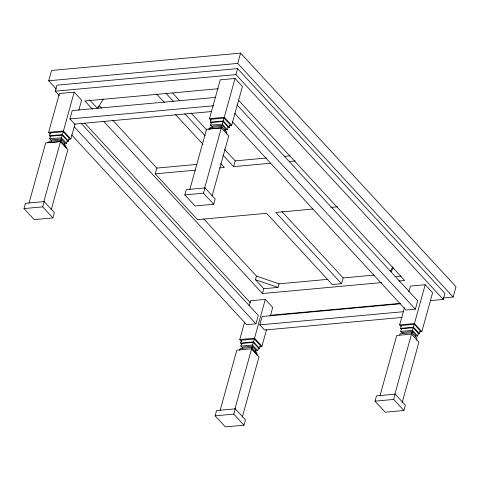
<?xml version="1.0" encoding="UTF-8"?>
<svg xmlns="http://www.w3.org/2000/svg" width="480" height="480" viewBox="0 0 480 480"><rect width="100%" height="100%" fill="white"/><g stroke="black" fill="none" stroke-linecap="round" stroke-linejoin="round"><path stroke-width="0.72" d="M56.328 89.04L48.708 80.772L51.564 70.464L240.582 53.112L456 286.728L453.144 297.036L443.466 297.924M59.334 95.592L55.272 91.182L56.934 85.188L237.594 68.604L444.912 293.43L443.25 299.424L430.56 300.588M24 208.572L25.464 203.298L44.154 201.582L54.348 212.646L52.89 217.92L34.2 219.636L24 208.572L42.69 206.856L52.89 217.92M29.028 203.058L45.714 142.884L60.51 141.522L67.914 149.556L51.228 209.73M50.118 133.944L48.636 132.336L59.406 93.504L74.208 92.142L81.612 100.176L78.816 110.244M50.538 136.89L49.536 135.804L50.334 132.924L63.222 131.742L69.228 138.258L68.43 141.132L67.002 141.264M48.732 142.524L49.086 141.246L60.78 140.172L65.946 145.782L65.592 147.06M51.63 140.892L49.752 138.852L50.484 136.212L62.178 135.138L67.344 140.748L66.612 143.382L64.422 143.586M51.162 141.648L51.66 139.848L61.314 138.966L64.806 142.752L64.308 144.552M60.246 142.092L60.78 140.172M66.612 143.382L61.446 137.778L62.178 135.138M43.824 201.696L60.51 141.522M68.43 141.132L62.424 134.622L63.222 131.742M75.03 123.906L70.842 139.008L63.438 130.98L74.208 92.142M60.816 140.76L61.314 138.966M42.69 206.856L44.154 201.582M211.59 111.54L74.67 124.11L69.918 118.956L72.246 110.568L215.862 97.386M98.274 106.44L97.674 108.6L89.706 99.954M281.988 211.632L343.134 277.944L341.538 283.698L332.268 284.544L266.574 213.3L197.484 219.648L155.232 173.832L156.828 168.078L112.83 120.36M184.836 194.904L186.294 189.63L204.984 187.914L215.184 198.972L213.72 204.246L195.03 205.962L184.836 194.904L203.526 193.188L213.72 204.246M189.858 189.384L206.55 129.216L221.346 127.854L228.75 135.882L212.064 196.056M210.954 120.27L209.472 118.668L220.242 79.836L235.038 78.474L242.442 86.502L231.672 125.34L229.452 125.544M211.374 123.222L210.372 122.136L211.17 119.256L224.058 118.074L230.064 124.59L229.266 127.464L227.832 127.596M209.388 129.498L209.922 127.578L221.616 126.504L226.782 132.108L226.248 134.028M212.466 127.218L210.582 125.184L211.314 122.544L223.008 121.47L228.18 127.074L227.448 129.714L224.526 129.984M212.166 127.38L212.496 126.18L222.15 125.292L225.642 129.084L225.144 130.878M453.144 297.036L237.726 63.42L240.582 53.112M443.25 299.424L235.932 74.592L237.594 68.604M221.082 128.424L221.616 126.504M227.448 129.714L222.276 124.11L223.008 121.47M204.456 188.742L221.346 127.854L208.44 129.084M229.266 127.464L223.26 120.948L224.058 118.074M231.672 125.34L224.268 117.306L235.038 78.474M221.652 127.092L222.15 125.292M203.526 193.188L204.984 187.914M270.738 163.224L233.598 166.638L235.194 160.884L224.52 149.31M215.106 415.824L216.57 410.556L235.26 408.84L245.46 419.898L243.996 425.172L225.306 426.888L215.106 415.824L233.796 414.114L243.996 425.172M327.936 279.336L279.012 283.83L278.016 287.424L263.772 288.732L255.438 279.69L256.434 276.096L203.646 218.844M220.134 410.31L236.82 350.136L251.622 348.78L259.026 356.808L242.334 416.982M241.722 341.73L239.748 339.588L244.536 322.332M249.12 305.79L250.518 300.756L265.314 299.4L272.718 307.428L270.324 316.056M241.644 344.142L240.648 343.056L241.44 340.182L254.328 338.994L260.34 345.51L259.542 348.39L258.108 348.516M239.664 350.418L240.192 348.504L251.886 347.43L257.058 353.034L256.524 354.948M242.736 348.144L240.858 346.104L241.59 343.47L253.284 342.396L258.456 348L257.724 350.634L255.528 350.838M242.274 348.9L242.772 347.1L252.426 346.218L255.918 350.004L255.42 351.804M381.6 282.588L262.446 293.526L263.772 288.732M71.568 134.814L246.648 324.684L255.954 323.826L258.282 315.438L81.174 123.366M251.358 349.344L251.886 347.43M257.724 350.634L252.552 345.03L253.284 342.396M234.93 408.948L251.622 348.78M259.542 348.39L253.53 341.874L254.328 338.994M266.538 329.718L261.948 346.26L254.544 338.232L265.314 299.4M251.928 348.012L252.426 346.218M233.796 414.114L235.26 408.84M402.222 317.4L264.558 330.036L259.806 324.888L262.134 316.494L400.542 303.792M375.012 401.148L376.47 395.874L395.16 394.158L405.36 405.216L403.896 410.49L385.206 412.206L375.012 401.148L393.702 399.432L403.896 410.49M380.034 395.628L396.726 335.454L411.522 334.098L418.926 342.126L402.24 402.3M401.13 326.514L399.648 324.906L404.436 307.65M408.822 291.828L410.418 286.074L425.214 284.718L432.618 292.746L421.848 331.578L419.628 331.782M401.55 329.46L400.548 328.374L401.346 325.5L414.234 324.318L420.24 330.828L419.442 333.708L418.008 333.84M399.744 335.1L400.098 333.822L411.792 332.748L416.958 338.352L416.43 340.272M402.642 333.462L400.758 331.422L401.49 328.788L413.184 327.714L418.356 333.318L417.624 335.958L415.434 336.156M402.342 333.624L402.672 332.424L412.326 331.536L415.818 335.322L415.488 336.522M232.476 121.83L406.032 310.05L415.338 309.192L417.666 300.804L237.006 104.886M411.438 334.026L411.792 332.748M417.624 335.958L412.452 330.348L413.184 327.714M394.836 394.272L411.522 334.098M419.442 333.708L413.436 327.192L414.234 324.318M421.848 331.578L414.444 323.55L425.214 284.718M411.828 333.336L412.326 331.536M393.702 399.432L395.16 394.158M98.04 107.952L103.206 98.904M390.336 271.236L392.838 266.85M391.128 271.698L393.27 267.936M48.708 80.772L237.726 63.42M55.272 91.182L235.932 74.592M218.19 88.728L84.888 100.968L92.496 109.224M69.918 118.956L213.534 105.774M48.636 132.336L63.438 130.98M209.472 118.668L224.268 117.306M49.536 135.804L62.424 134.622M210.372 122.136L223.26 120.948M49.752 138.852L61.446 137.778M210.582 125.184L222.276 124.11M68.622 139.212L70.842 139.008M47.61 142.752L60.498 141.57L66.504 148.086M156.828 168.078L196.95 164.394M235.194 160.884L266.388 158.016M284.214 156.384L290.16 155.838M155.232 173.832L195.354 170.148M219.87 167.898L224.328 167.484L220.77 163.626M289.308 161.52L295.248 160.974M312.984 209.04L275.844 212.454L341.538 283.698M330.81 207.408L337.494 206.79M343.134 277.944L374.142 275.094M395.148 276.672L400.944 276.138M398.73 281.016L404.688 280.47L238.29 100.014M270.048 315.324L400.692 303.33M259.806 324.888L403.422 311.7M239.748 339.588L254.544 338.232M399.648 324.906L414.444 323.55M240.648 343.056L253.53 341.874M400.548 328.374L413.436 327.192M240.858 346.104L252.552 345.03M400.758 331.422L412.452 330.348M259.728 346.464L261.948 346.26M256.434 276.096L279.012 283.83M255.438 279.69L278.016 287.424M234.684 113.274L415.338 309.192M172.692 93.102L179.802 100.818M190.98 112.938L206.736 130.02M166.014 93.342L173.634 101.61M184.812 113.73L205.14 135.774M222.924 155.064L233.598 166.638M156.744 94.194L164.364 102.462M175.548 114.582L202.986 144.342M99.174 105.552L101.706 108.294M103.656 121.326L262.446 293.526M84.738 123.144L250.386 302.784M74.28 126.804L255.954 323.826M251.604 348.822L257.61 355.338"/></g></svg>
